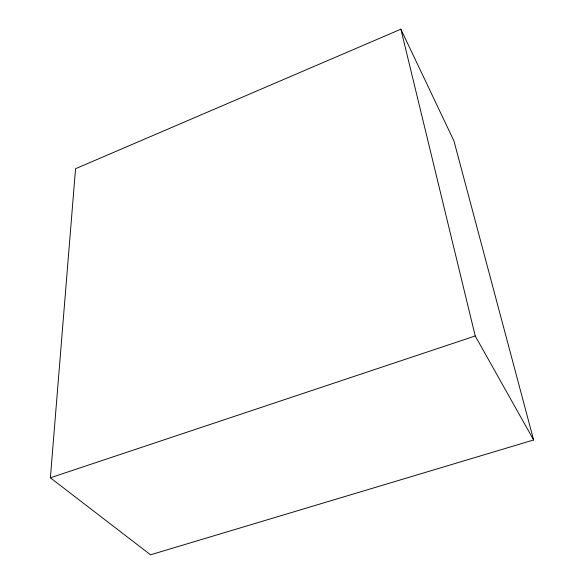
<?xml version="1.0" encoding="UTF-8"?>
<svg xmlns="http://www.w3.org/2000/svg" width="584" height="584" viewBox="0 0 584 584"><rect width="100%" height="100%" fill="white"/><g stroke="black" fill="none" stroke-linecap="round" stroke-linejoin="round"><path stroke-width="0.88" d="M50.377 477.8L75.548 168.71L400.872 29.2L453.972 141L533.623 439.964L150.533 554.8L50.377 477.8L475.223 335.968L533.623 439.964M400.872 29.2L475.223 335.968"/></g></svg>
